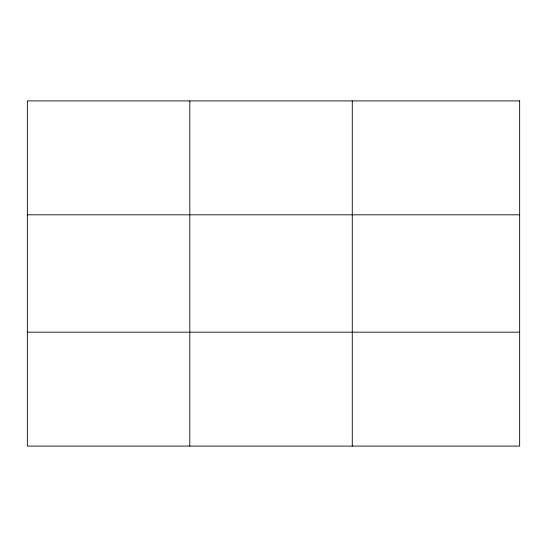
<?xml version="1.0" encoding="UTF-8"?>
<svg xmlns="http://www.w3.org/2000/svg" width="547" height="547" viewBox="0 0 547 547"><rect width="100%" height="100%" fill="white"/><g stroke="black" fill="none" stroke-linecap="round" stroke-linejoin="round"><path stroke-width="0.82" d="M189.809 100.908L189.809 446.092M352.268 100.908L352.268 446.092M27.35 214.821L519.65 214.821M27.35 332.179L519.65 332.179M519.65 100.908L519.65 446.092L27.35 446.092L27.35 100.908L519.65 100.908"/></g></svg>
